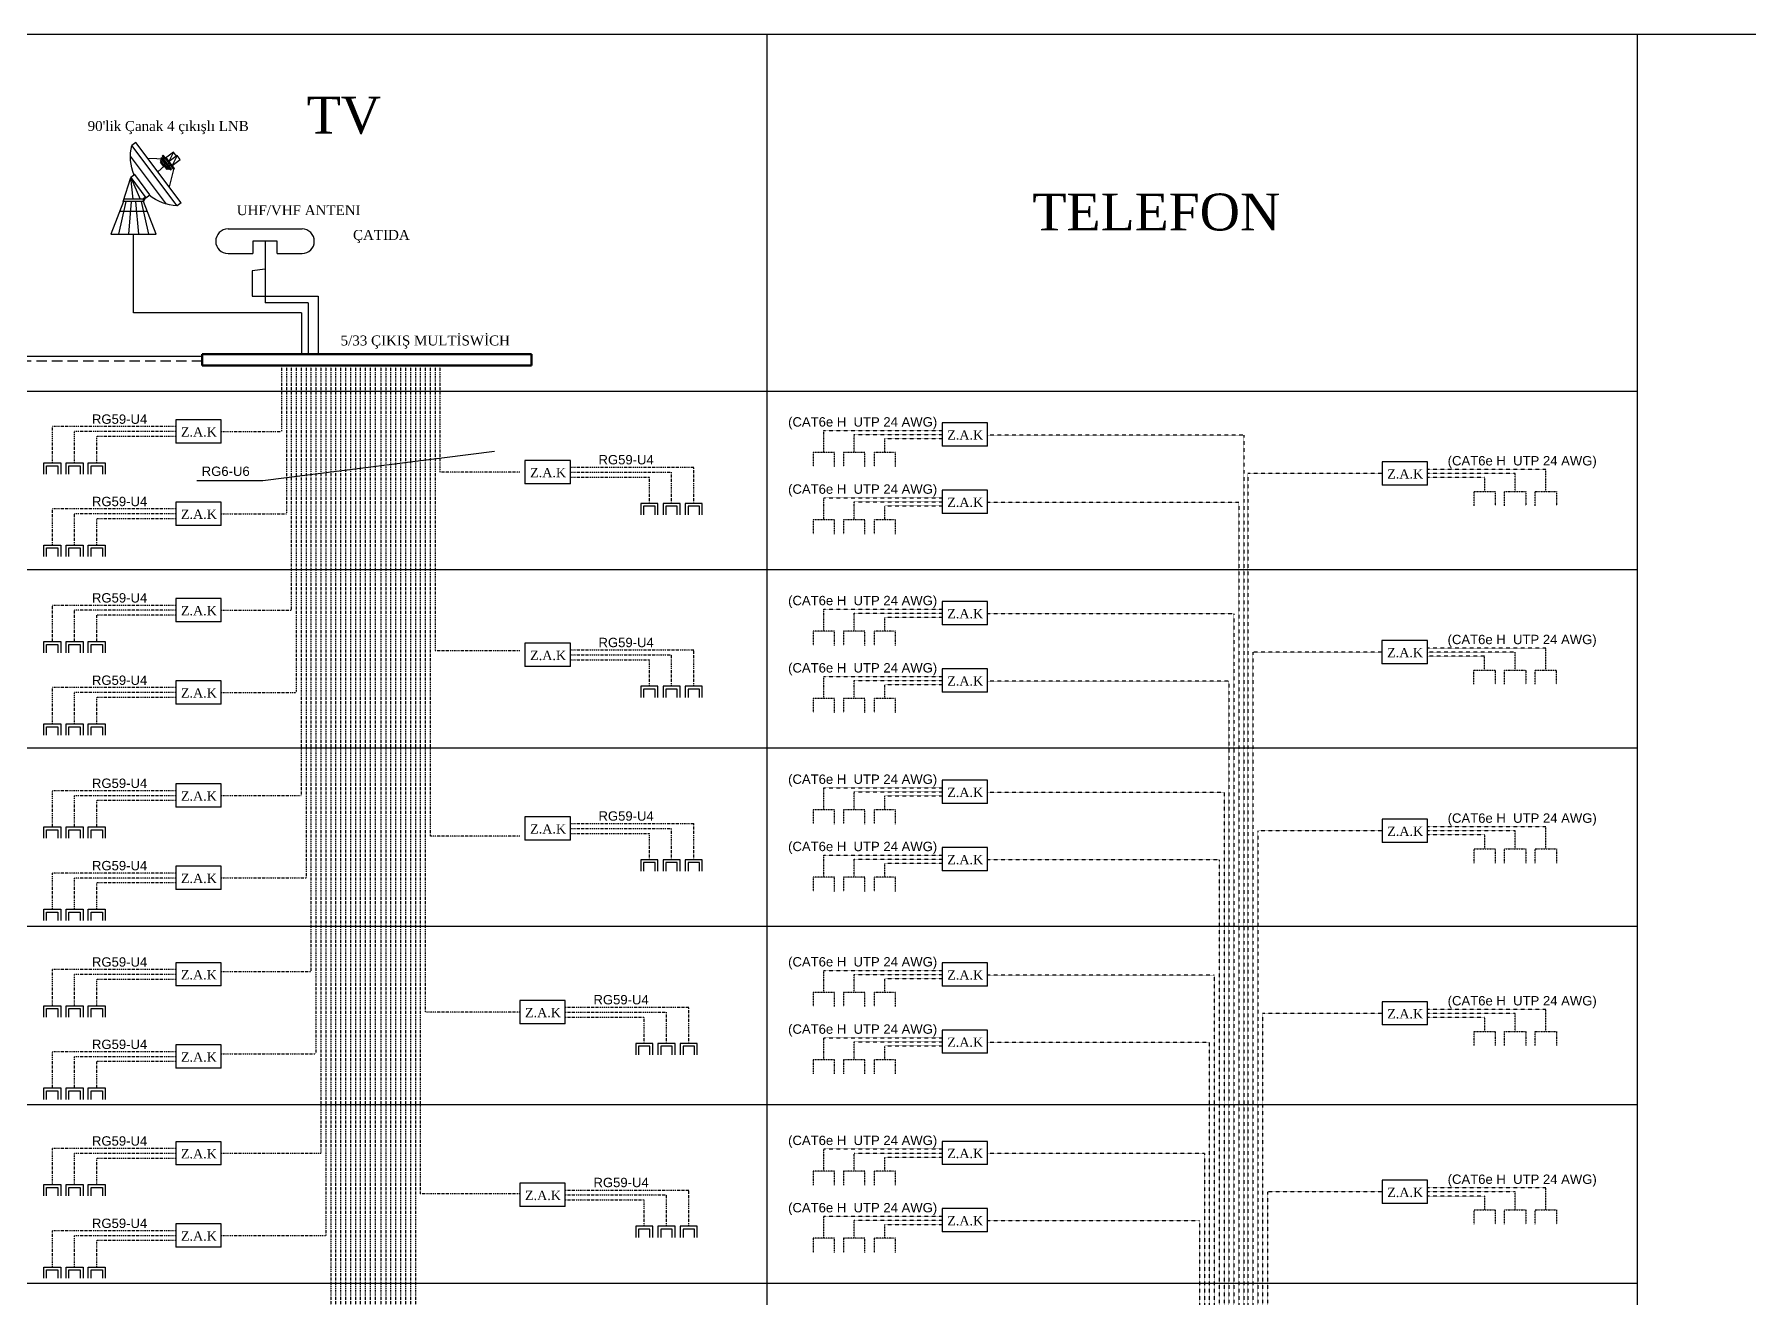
# Model space of a CAD drawing. Header units: millimetres. Extents: x 3395 to 31170, y 2853 to 7104.
# Drawn here: x 23664 to 25769, y 5553 to 7104 of the extents above; entities that cross this region are included whole.
import ezdxf

# ---------------------------------------------------------------- set-up
doc = ezdxf.new("R2010")
doc.units = ezdxf.units.MM
for name, pattern in [('DASHDOTX2', [50.8, 25.4, -12.7, 0, -12.7]), ('DASHED', [19.05, 12.7, -6.35]), ('DIVIDE', [1.25, 0.5, -0.25, 0, -0.25, 0, -0.25])]:
    doc.linetypes.add(name, pattern=pattern)
for name, color, linetype in [('AnaHat', 11, 'Continuous'), ('Elektrik T.', 4, 'Continuous'), ('NORMAL', 70, 'Continuous'), ('Telefon', 3, 'DIVIDE'), ('Televizyon', 255, 'DASHDOTX2'), ('topraklama', 3, 'DASHED'), ('YazılarY.', 7, 'Continuous')]:
    doc.layers.add(name, color=color, linetype=linetype)
doc.layers.add('Tablo', color=7, linetype='Continuous', true_color=0xff7f7f)
doc.styles.add('ALT', font='times.ttf', dxfattribs={"height": 20})
doc.styles.add('MEKAN', font='times.ttf')
doc.styles.add('TXTX', font='arial.ttf')

# ---------------------------------------------------------------- blocks, each defined once
blk = doc.blocks.new('uydu anteni')
at = {"color": 7}
for p, q in [((-4018.9, 21457.4), (-3972.9, 21518.7)), ((-4014.8, 21454.4), (-3968.8, 21515.7)), ((-3972.9, 21518.7), (-3968.8, 21515.7)), ((-4017.9, 21501.4), (-4014.8, 21505.5)), ((-4009.7, 21495.2), (-4017.9, 21501.4)), ((-4014.8, 21505.5), (-4006.6, 21499.3)), ((-4014.8, 21505.5), (-4009.7, 21495.2)), ((-4014.2, 21504.7), (-4011.1, 21508.8)), ((-4012, 21492.2), (-4004.3, 21502.4)), ((-4011.1, 21508.8), (-4006.5, 21499.5)), ((-4011.1, 21508.8), (-4003, 21502.6)), ((-4003.3, 21501.6), (-4011, 21491.4)), ((-4009.2, 21491.7), (-4003, 21499.8)), ((-4002, 21499.1), (-4008.2, 21490.9)), ((-4007.9, 21495.5), (-4006.9, 21494.7)), ((-4006.4, 21497.5), (-4005.3, 21496.8)), ((-4006.4, 21491.1), (-4001.8, 21497.3)), ((-4004.6, 21491.4), (-4001.5, 21495.5)), ((-4004.3, 21502.4), (-4003.3, 21501.6)), ((-4004.1, 21456.1), (-3967.6, 21504.8)), ((-4003.3, 21501.6), (-3985.2, 21502.4)), ((-4003, 21502.6), (-4000.7, 21505.7)), ((-4003, 21499.8), (-4002, 21499.1)), ((-4001.8, 21497.3), (-4002.8, 21498)), ((-3999.6, 21504.9), (-4002.7, 21500.9)), ((-4002.7, 21500.9), (-4001.7, 21500.1)), ((-4001.5, 21495.5), (-4002.5, 21496.3)), ((-4001.7, 21500.1), (-4002.3, 21499.3)), ((-3999.1, 21501.4), (-4002.1, 21497.5)), ((-4001.9, 21495), (-3995.2, 21489)), ((-4001.8, 21495.7), (-3998.1, 21500.6)), ((-4001.7, 21500.1), (-3999.4, 21503.2)), ((-4001.7, 21495.3), (-4000.9, 21494.7)), ((-4000.9, 21494.7), (-3997.8, 21498.8)), ((-4000.7, 21505.7), (-3999.6, 21504.9)), ((-3999.4, 21503.2), (-3998.4, 21502.4)), ((-3998.4, 21502.4), (-3999.1, 21501.4)), ((-3998.1, 21500.6), (-3999.1, 21501.4)), ((-3997.8, 21498.8), (-3998.9, 21499.6)), ((-4011, 21491.4), (-4012, 21492.2)), ((-4011, 21491.4), (-4006.6, 21473.8)), ((-4008.2, 21490.9), (-4009.2, 21491.7)), ((-4007.4, 21491.9), (-4006.4, 21491.1)), ((-4005.6, 21492.2), (-4004.6, 21491.4)), ((-3987.2, 21465.6), (-3971.9, 21486)), ((-3967.8, 21483), (-3983.1, 21462.5)), ((-3967.9, 21483), (-3977.2, 21461.3)), ((-3971.9, 21486), (-3967.8, 21483)), ((-3970.3, 21461.3), (-3967.9, 21483)), ((-3960.1, 21458.9), (-3967.9, 21483)), ((-3983.1, 21462.5), (-3987.2, 21465.6)), ((-3980.7, 21458.9), (-3983.1, 21462.7)), ((-3982.9, 21463.1), (-3980.7, 21461.6)), ((-3980.8, 21458.8), (-3980.8, 21461.3)), ((-3980.8, 21461.3), (-3960.4, 21461.3)), ((-3972.7, 21458.9), (-3975.6, 21425.7)), ((-3960.4, 21461.3), (-3960.4, 21458.8)), ((-4018.9, 21457.4), (-4014.8, 21454.4)), ((-3993.6, 21425.6), (-3980.8, 21458.8)), ((-3978.3, 21458.8), (-3985.9, 21425.6)), ((-3984.7, 21448.6), (-3956.1, 21448.6)), ((-3980.8, 21458.8), (-3960.4, 21458.8)), ((-3968.1, 21458.8), (-3965.5, 21425.6)), ((-3962.9, 21458.8), (-3955.3, 21425.6)), ((-3960.4, 21458.8), (-3947.6, 21425.6)), ((-3947.6, 21425.6), (-3993.6, 21425.6))]:
    blk.add_line(p, q, dxfattribs=at)
for points in [[(-3971.2, 21485.5, 0.154834), (-3968.8, 21515.7, -0.466308), (-3968.8, 21515.7, 1)], [(-4014.8, 21454.4, 0.154834), (-3986.5, 21465.1, -0.466308)]]:
    blk.add_lwpolyline(points, format="xyb", dxfattribs=at)
blk = doc.blocks.new('ZAK')
at = {"layer": 'NORMAL'}
for p, q in [((45204.5, -30454), (45158.5, -30454)), ((45158.5, -30454), (45158.5, -30477.6)), ((45204.5, -30477.6), (45204.5, -30454)), ((45204.5, -30477.6), (45158.5, -30477.6))]:
    blk.add_line(p, q, dxfattribs=at)
at = {"layer": 'NORMAL', "style": 'ALT'}
blk.add_text('Z.A.K', height=9.45, dxfattribs=at).set_placement((45163.7, -30471))

msp = doc.modelspace()

# ---------------------------------------------------------------- linework, layer by layer
at = {"layer": 'AnaHat'}
msp.add_lwpolyline([(25631.8, 7103.9), (31170.4, 7103.9), (31170.4, 2853.1), (25631.8, 2853.1)], dxfattribs=at)
at = {"layer": 'Elektrik T.', "lineweight": 50, "ltscale": 0.25}
for p, q in [((24274.8, 6711.2), (23870.3, 6711.2)), ((23870.3, 6711.2), (23870.3, 6697.2)), ((23870.3, 6697.2), (24274.8, 6697.2)), ((24274.8, 6697.2), (24274.8, 6711.2))]:
    msp.add_line(p, q, dxfattribs=at)
at = {"layer": 'Elektrik T.'}
msp.add_lwpolyline([(23870.3, 6708.5), (22187.6, 6708.5)], dxfattribs=at)
at = {"layer": 'Tablo', "linetype": 'ByBlock'}
for p, q in [((17488.7, 7103.9), (25631.8, 7103.9)), ((24563.4, 7103.9), (24563.4, 3979.8)), ((25631.8, 7103.9), (25631.8, 3979.8)), ((17488.7, 6665.9), (25631.8, 6665.9)), ((17488.7, 6446.9), (25631.8, 6446.9)), ((17488.7, 6227.9), (25631.8, 6227.9)), ((17488.7, 6008.9), (25631.8, 6008.9)), ((17488.7, 5789.9), (25631.8, 5789.9)), ((17488.7, 5570.9), (25631.8, 5570.9))]:
    msp.add_line(p, q, dxfattribs=at)
at = {"layer": 'Telefon'}
for p, q in [((24633.4, 6590.4), (24633.4, 6617.5)), ((24670.8, 6590.4), (24670.8, 6612.5)), ((24708.2, 6590.4), (24708.2, 6607.5)), ((24646.4, 6590.4), (24620.3, 6590.4)), ((24620.3, 6590.4), (24620.3, 6573)), ((24646.4, 6573), (24646.4, 6590.4)), ((24683.9, 6590.4), (24657.7, 6590.4)), ((24657.7, 6590.4), (24657.7, 6573)), ((24683.9, 6573), (24683.9, 6590.4)), ((24695.2, 6590.4), (24695.2, 6573)), ((24721.3, 6590.4), (24695.2, 6590.4)), ((24721.3, 6573), (24721.3, 6590.4)), ((25519.4, 6542.6), (25519.4, 6569.8)), ((25444.6, 6542.6), (25444.6, 6559.8)), ((25482, 6542.6), (25482, 6564.8)), ((24633.4, 6507.8), (24633.4, 6534.9)), ((24670.8, 6507.8), (24670.8, 6529.9)), ((24708.2, 6507.8), (24708.2, 6524.9)), ((25431.5, 6525.2), (25431.5, 6542.6)), ((25431.5, 6542.6), (25457.6, 6542.6)), ((25457.6, 6542.6), (25457.6, 6525.2)), ((25468.9, 6542.6), (25495.1, 6542.6)), ((25468.9, 6525.2), (25468.9, 6542.6)), ((25495.1, 6542.6), (25495.1, 6525.2)), ((25506.4, 6542.6), (25532.5, 6542.6)), ((25506.4, 6525.2), (25506.4, 6542.6)), ((25532.5, 6542.6), (25532.5, 6525.2)), ((24646.4, 6507.8), (24620.3, 6507.8)), ((24620.3, 6507.8), (24620.3, 6490.4)), ((24646.4, 6490.4), (24646.4, 6507.8)), ((24683.9, 6507.8), (24657.7, 6507.8)), ((24657.7, 6507.8), (24657.7, 6490.4)), ((24683.9, 6490.4), (24683.9, 6507.8)), ((24695.2, 6507.8), (24695.2, 6490.4)), ((24721.3, 6507.8), (24695.2, 6507.8)), ((24721.3, 6490.4), (24721.3, 6507.8)), ((24633.4, 6371.1), (24633.4, 6398.2)), ((24670.8, 6371.1), (24670.8, 6393.2)), ((24708.2, 6371.1), (24708.2, 6388.2)), ((24646.4, 6371.1), (24620.3, 6371.1)), ((24620.3, 6371.1), (24620.3, 6353.6)), ((24646.4, 6353.6), (24646.4, 6371.1)), ((24683.9, 6371.1), (24657.7, 6371.1)), ((24657.7, 6371.1), (24657.7, 6353.6)), ((24683.9, 6353.6), (24683.9, 6371.1)), ((24695.2, 6371.1), (24695.2, 6353.6)), ((24721.3, 6371.1), (24695.2, 6371.1)), ((24721.3, 6353.6), (24721.3, 6371.1)), ((25444.5, 6323.3), (25444.5, 6340.4)), ((25481.9, 6323.3), (25481.9, 6345.4)), ((25519.4, 6323.3), (25519.4, 6350.4)), ((24633.4, 6288.5), (24633.4, 6315.6)), ((25431.4, 6305.9), (25431.4, 6323.3)), ((25431.4, 6323.3), (25457.6, 6323.3)), ((25457.6, 6323.3), (25457.6, 6305.9)), ((25468.9, 6323.3), (25495, 6323.3)), ((25468.9, 6305.9), (25468.9, 6323.3)), ((25495, 6323.3), (25495, 6305.9)), ((25506.3, 6323.3), (25532.4, 6323.3)), ((25506.3, 6305.9), (25506.3, 6323.3)), ((25532.4, 6323.3), (25532.4, 6305.9)), ((24670.8, 6288.5), (24670.8, 6310.6)), ((24708.2, 6288.5), (24708.2, 6305.6)), ((24646.4, 6288.5), (24620.3, 6288.5)), ((24620.3, 6288.5), (24620.3, 6271)), ((24646.4, 6271), (24646.4, 6288.5)), ((24683.9, 6288.5), (24657.7, 6288.5)), ((24657.7, 6288.5), (24657.7, 6271)), ((24683.9, 6271), (24683.9, 6288.5)), ((24695.2, 6288.5), (24695.2, 6271)), ((24721.3, 6288.5), (24695.2, 6288.5)), ((24721.3, 6271), (24721.3, 6288.5)), ((24633.4, 6151.7), (24633.4, 6178.9)), ((24670.8, 6151.7), (24670.8, 6173.9)), ((24708.2, 6151.7), (24708.2, 6168.9)), ((24646.4, 6151.7), (24620.3, 6151.7)), ((24620.3, 6151.7), (24620.3, 6134.3)), ((24646.4, 6134.3), (24646.4, 6151.7)), ((24683.9, 6151.7), (24657.7, 6151.7)), ((24657.7, 6151.7), (24657.7, 6134.3)), ((24683.9, 6134.3), (24683.9, 6151.7)), ((24695.2, 6151.7), (24695.2, 6134.3)), ((24721.3, 6151.7), (24695.2, 6151.7)), ((24721.3, 6134.3), (24721.3, 6151.7)), ((25482, 6104), (25482, 6126.1)), ((25519.4, 6104), (25519.4, 6131.1)), ((25431.5, 6086.5), (25431.5, 6104)), ((25431.5, 6104), (25457.6, 6104)), ((25444.6, 6104), (25444.6, 6121.1)), ((25457.6, 6104), (25457.6, 6086.5)), ((25468.9, 6104), (25495.1, 6104)), ((25468.9, 6086.5), (25468.9, 6104)), ((25495.1, 6104), (25495.1, 6086.5)), ((25506.4, 6104), (25532.5, 6104)), ((25506.4, 6086.5), (25506.4, 6104)), ((25532.5, 6104), (25532.5, 6086.5)), ((24633.4, 6069.1), (24633.4, 6096.3)), ((24670.8, 6069.1), (24670.8, 6091.3)), ((24708.2, 6069.1), (24708.2, 6086.3)), ((24646.4, 6069.1), (24620.3, 6069.1)), ((24620.3, 6069.1), (24620.3, 6051.7)), ((24646.4, 6051.7), (24646.4, 6069.1)), ((24683.9, 6069.1), (24657.7, 6069.1)), ((24657.7, 6069.1), (24657.7, 6051.7)), ((24683.9, 6051.7), (24683.9, 6069.1)), ((24695.2, 6069.1), (24695.2, 6051.7)), ((24721.3, 6069.1), (24695.2, 6069.1)), ((24721.3, 6051.7), (24721.3, 6069.1)), ((24633.4, 5927.6), (24633.4, 5954.7)), ((24670.8, 5927.6), (24670.8, 5949.7)), ((24708.2, 5927.6), (24708.2, 5944.7)), ((24646.4, 5927.6), (24620.3, 5927.6)), ((24620.3, 5927.6), (24620.3, 5910.2)), ((24646.4, 5910.2), (24646.4, 5927.6)), ((24683.9, 5927.6), (24657.7, 5927.6)), ((24657.7, 5927.6), (24657.7, 5910.2)), ((24683.9, 5910.2), (24683.9, 5927.6)), ((24695.2, 5927.6), (24695.2, 5910.2)), ((24721.3, 5927.6), (24695.2, 5927.6)), ((24721.3, 5910.2), (24721.3, 5927.6)), ((25444.6, 5879.8), (25444.6, 5896.9)), ((25482, 5879.8), (25482, 5901.9)), ((25519.4, 5879.8), (25519.4, 5906.9)), ((24633.4, 5845), (24633.4, 5872.1)), ((25431.5, 5862.4), (25431.5, 5879.8)), ((25431.5, 5879.8), (25457.6, 5879.8)), ((25457.6, 5879.8), (25457.6, 5862.4)), ((25468.9, 5879.8), (25495.1, 5879.8)), ((25468.9, 5862.4), (25468.9, 5879.8)), ((25495.1, 5879.8), (25495.1, 5862.4)), ((25506.4, 5879.8), (25532.5, 5879.8)), ((25506.4, 5862.4), (25506.4, 5879.8)), ((25532.5, 5879.8), (25532.5, 5862.4)), ((24670.8, 5845), (24670.8, 5867.1)), ((24708.2, 5845), (24708.2, 5862.1)), ((24646.4, 5845), (24620.3, 5845)), ((24620.3, 5845), (24620.3, 5827.6)), ((24646.4, 5827.6), (24646.4, 5845)), ((24683.9, 5845), (24657.7, 5845)), ((24657.7, 5845), (24657.7, 5827.6)), ((24683.9, 5827.6), (24683.9, 5845)), ((24695.2, 5845), (24695.2, 5827.6)), ((24721.3, 5845), (24695.2, 5845)), ((24721.3, 5827.6), (24721.3, 5845)), ((24633.4, 5708.4), (24633.4, 5735.5)), ((24670.8, 5708.4), (24670.8, 5730.5)), ((24708.2, 5708.4), (24708.2, 5725.5)), ((24646.4, 5708.4), (24620.3, 5708.4)), ((24620.3, 5708.4), (24620.3, 5691)), ((24646.4, 5691), (24646.4, 5708.4)), ((24683.9, 5708.4), (24657.7, 5708.4)), ((24657.7, 5708.4), (24657.7, 5691)), ((24683.9, 5691), (24683.9, 5708.4)), ((24695.2, 5708.4), (24695.2, 5691)), ((24721.3, 5708.4), (24695.2, 5708.4)), ((24721.3, 5691), (24721.3, 5708.4)), ((25482, 5660.6), (25482, 5682.7)), ((25519.4, 5660.6), (25519.4, 5687.7)), ((25431.5, 5643.2), (25431.5, 5660.6)), ((25431.5, 5660.6), (25457.6, 5660.6)), ((25444.6, 5660.6), (25444.6, 5677.7)), ((25457.6, 5660.6), (25457.6, 5643.2)), ((25468.9, 5660.6), (25495.1, 5660.6)), ((25468.9, 5643.2), (25468.9, 5660.6)), ((25495.1, 5660.6), (25495.1, 5643.2)), ((25506.4, 5660.6), (25532.5, 5660.6)), ((25506.4, 5643.2), (25506.4, 5660.6)), ((25532.5, 5660.6), (25532.5, 5643.2)), ((24633.4, 5625.8), (24633.4, 5652.9)), ((24670.8, 5625.8), (24670.8, 5647.9)), ((24708.2, 5625.8), (24708.2, 5642.9)), ((24646.4, 5625.8), (24620.3, 5625.8)), ((24620.3, 5625.8), (24620.3, 5608.4)), ((24646.4, 5608.4), (24646.4, 5625.8)), ((24683.9, 5625.8), (24657.7, 5625.8)), ((24657.7, 5625.8), (24657.7, 5608.4)), ((24683.9, 5608.4), (24683.9, 5625.8)), ((24695.2, 5625.8), (24695.2, 5608.4)), ((24721.3, 5625.8), (24695.2, 5625.8)), ((24721.3, 5608.4), (24721.3, 5625.8))]:
    msp.add_line(p, q, dxfattribs=at)
at = {"layer": 'Telefon', "ltscale": 0.05}
for p, q in [((24633.4, 6617.5), (24778.6, 6617.5)), ((24670.8, 6612.5), (24778.6, 6612.5)), ((24708.2, 6607.5), (24778.6, 6607.5)), ((25148.9, 6611.8), (24834.2, 6611.8)), ((25148.9, 6611.8), (25148.9, 3432.4)), ((25519.4, 6569.8), (25374.2, 6569.8)), ((25153.9, 6564.8), (25153.9, 3432.4)), ((25318.5, 6564.8), (25153.9, 6564.8)), ((25482, 6564.8), (25374.2, 6564.8)), ((25444.6, 6559.8), (25374.2, 6559.8)), ((24633.4, 6534.9), (24778.6, 6534.9)), ((24670.8, 6529.9), (24778.6, 6529.9)), ((24708.2, 6524.9), (24778.6, 6524.9)), ((25142.8, 6529.2), (24834.2, 6529.2)), ((25142.8, 6529.2), (25142.8, 3432.4)), ((24633.4, 6398.2), (24778.6, 6398.2)), ((24670.8, 6393.2), (24778.6, 6393.2)), ((24708.2, 6388.2), (24778.6, 6388.2)), ((25136.8, 6392.5), (24834.2, 6392.5)), ((25136.8, 6392.5), (25136.8, 3432.4)), ((25159.9, 6345.4), (25159.9, 3432.4)), ((25318.5, 6345.4), (25159.9, 6345.4)), ((25519.4, 6350.4), (25374.2, 6350.4)), ((25481.9, 6345.4), (25374.2, 6345.4)), ((25444.5, 6340.4), (25374.2, 6340.4)), ((24633.4, 6315.6), (24778.6, 6315.6)), ((24670.8, 6310.6), (24778.6, 6310.6)), ((24708.2, 6305.6), (24778.6, 6305.6)), ((25130.7, 6309.9), (24834.2, 6309.9)), ((25130.7, 6309.9), (25130.7, 3432.4)), ((24633.4, 6178.9), (24778.6, 6178.9)), ((24670.8, 6173.9), (24778.6, 6173.9)), ((24708.2, 6168.9), (24778.6, 6168.9)), ((25124.7, 6173.1), (24834.2, 6173.1)), ((25124.7, 6173.1), (25124.7, 3432.4)), ((25166, 6126.1), (25166, 3432.4)), ((25318.5, 6126.1), (25166, 6126.1)), ((25519.4, 6131.1), (25374.2, 6131.1)), ((25482, 6126.1), (25374.2, 6126.1)), ((25444.6, 6121.1), (25374.2, 6121.1)), ((24633.4, 6096.3), (24778.6, 6096.3)), ((24670.8, 6091.3), (24778.6, 6091.3)), ((24708.2, 6086.3), (24778.6, 6086.3)), ((25118.6, 6090.5), (24834.2, 6090.5)), ((25118.6, 6090.5), (25118.6, 3432.4)), ((24633.4, 5954.7), (24778.6, 5954.7)), ((24670.8, 5949.7), (24778.6, 5949.7)), ((24708.2, 5944.7), (24778.6, 5944.7)), ((25112.6, 5949), (24834.2, 5949)), ((25112.6, 5949), (25112.6, 3432.4)), ((25172, 5901.9), (25172, 3432.4)), ((25318.5, 5901.9), (25172, 5901.9)), ((25519.4, 5906.9), (25374.2, 5906.9)), ((25482, 5901.9), (25374.2, 5901.9)), ((25444.6, 5896.9), (25374.2, 5896.9)), ((24633.4, 5872.1), (24778.6, 5872.1)), ((24670.8, 5867.1), (24778.6, 5867.1)), ((24708.2, 5862.1), (24778.6, 5862.1)), ((25106.5, 5866.4), (24834.2, 5866.4)), ((25106.5, 5866.4), (25106.5, 3432.4)), ((24633.4, 5735.5), (24778.6, 5735.5)), ((24670.8, 5730.5), (24778.6, 5730.5)), ((24708.2, 5725.5), (24778.6, 5725.5)), ((25100.5, 5729.8), (24834.2, 5729.8)), ((25100.5, 5729.8), (25100.5, 3432.4)), ((25178.1, 5682.7), (25178.1, 3432.4)), ((25318.5, 5682.7), (25178.1, 5682.7)), ((25519.4, 5687.7), (25374.2, 5687.7)), ((25482, 5682.7), (25374.2, 5682.7)), ((25444.6, 5677.7), (25374.2, 5677.7)), ((24633.4, 5652.9), (24778.6, 5652.9)), ((24670.8, 5647.9), (24778.6, 5647.9)), ((24708.2, 5642.9), (24778.6, 5642.9)), ((25094.4, 5647.2), (24834.2, 5647.2)), ((25094.4, 5647.2), (25094.4, 3432.4))]:
    msp.add_line(p, q, dxfattribs=at)
at = {"layer": 'Televizyon', "ltscale": 0.05}
for p, q in [((23967.7, 6697.2), (23967.7, 6616.3)), ((23973.8, 6697.2), (23973.8, 6515.2)), ((23979.8, 6697.2), (23979.8, 6396.9)), ((23985.9, 6697.2), (23985.9, 6295.8)), ((23991.9, 6697.2), (23991.9, 6169.3)), ((23998, 6697.2), (23998, 6068.2)), ((24004, 6697.2), (24004, 5953.3)), ((24010.1, 6697.2), (24010.1, 5852.3)), ((24016.1, 6697.2), (24016.1, 5730.2)), ((24022.2, 6697.2), (24022.2, 5629.1)), ((24028.2, 6697.2), (24028.2, 5514.2)), ((24034.3, 6697.2), (24034.3, 5413.2)), ((24040.3, 6697.2), (24040.3, 5300.6)), ((24046.4, 6697.2), (24046.4, 5199.5)), ((24052.4, 6697.2), (24052.4, 5076.2)), ((24058.5, 6697.2), (24058.5, 4975.1)), ((24064.5, 6697.2), (24064.5, 4863.2)), ((24070.6, 6697.2), (24070.6, 4762.1)), ((24076.6, 6697.2), (24076.6, 4636.4)), ((24082.7, 6697.2), (24082.7, 4535.4)), ((24089.7, 6697.2), (24089.7, 4356)), ((24095.8, 6697.2), (24095.8, 4254.9)), ((24101.8, 6697.2), (24101.8, 4303.9)), ((24107.9, 6697.2), (24107.9, 4586.6)), ((24113.9, 6697.2), (24113.9, 4813.3)), ((24120, 6697.2), (24120, 5026.3)), ((24126, 6697.2), (24126, 5250.7)), ((24132.1, 6697.2), (24132.1, 5464.3)), ((24138.1, 6697.2), (24138.1, 5680.3)), ((24144.2, 6697.2), (24144.2, 5903.4)), ((24150.2, 6697.2), (24150.2, 6119.4)), ((24156.3, 6697.2), (24156.3, 6347)), ((24162.3, 6697.2), (24162.3, 6566.4)), ((23686.6, 6577.8), (23686.6, 6622.2)), ((23838.1, 6622.2), (23686.6, 6622.2)), ((23713.9, 6577.8), (23713.9, 6616.2)), ((23838.1, 6616.2), (23713.9, 6616.2)), ((23741.1, 6577.8), (23741.1, 6610.1)), ((23838.1, 6610.1), (23741.1, 6610.1)), ((23893.8, 6616.3), (23967.7, 6616.3)), ((24260.4, 6566.4), (24162.3, 6566.4)), ((24322.3, 6572.4), (24473.9, 6572.4)), ((24322.3, 6566.4), (24446.6, 6566.4)), ((24446.6, 6528), (24446.6, 6566.4)), ((24473.9, 6528), (24473.9, 6572.4)), ((24322.3, 6560.3), (24419.3, 6560.3)), ((24419.3, 6528), (24419.3, 6560.3)), ((23686.6, 6476.7), (23686.6, 6521.2)), ((23838.1, 6521.2), (23686.6, 6521.2)), ((23713.9, 6476.7), (23713.9, 6515.1)), ((23838.1, 6515.1), (23713.9, 6515.1)), ((23741.1, 6476.7), (23741.1, 6509.1)), ((23838.1, 6509.1), (23741.1, 6509.1)), ((23893.8, 6515.2), (23973.8, 6515.2)), ((23686.6, 6358.4), (23686.6, 6402.8)), ((23838.1, 6402.8), (23686.6, 6402.8)), ((23713.9, 6358.4), (23713.9, 6396.8)), ((23838.1, 6396.8), (23713.9, 6396.8)), ((23893.8, 6396.9), (23979.8, 6396.9)), ((23741.1, 6358.4), (23741.1, 6390.7)), ((23838.1, 6390.7), (23741.1, 6390.7)), ((24260.4, 6347), (24156.3, 6347)), ((24322.3, 6348.1), (24473.9, 6348.1)), ((24322.3, 6342), (24446.6, 6342)), ((24322.3, 6336), (24419.3, 6336)), ((24419.3, 6303.6), (24419.3, 6336)), ((24446.6, 6303.6), (24446.6, 6342)), ((24473.9, 6303.6), (24473.9, 6348.1)), ((23686.6, 6257.4), (23686.6, 6301.8)), ((23838.1, 6301.8), (23686.6, 6301.8)), ((23713.9, 6257.4), (23713.9, 6295.7)), ((23838.1, 6295.7), (23713.9, 6295.7)), ((23893.8, 6295.8), (23985.9, 6295.8)), ((23741.1, 6257.4), (23741.1, 6289.7)), ((23838.1, 6289.7), (23741.1, 6289.7)), ((23686.6, 6130.8), (23686.6, 6175.2)), ((23838.1, 6175.2), (23686.6, 6175.2)), ((23713.9, 6130.8), (23713.9, 6169.2)), ((23838.1, 6169.2), (23713.9, 6169.2)), ((23893.8, 6169.3), (23991.9, 6169.3)), ((23741.1, 6130.8), (23741.1, 6163.1)), ((23838.1, 6163.1), (23741.1, 6163.1)), ((24322.3, 6135), (24473.9, 6135)), ((24322.3, 6129), (24446.6, 6129)), ((24446.6, 6090.6), (24446.6, 6129)), ((24473.9, 6090.6), (24473.9, 6135)), ((24260.4, 6119.4), (24150.2, 6119.4)), ((24322.3, 6122.9), (24419.3, 6122.9)), ((24419.3, 6090.6), (24419.3, 6122.9)), ((23686.6, 6029.7), (23686.6, 6074.2)), ((23838.1, 6074.2), (23686.6, 6074.2)), ((23713.9, 6029.7), (23713.9, 6068.1)), ((23838.1, 6068.1), (23713.9, 6068.1)), ((23741.1, 6029.7), (23741.1, 6062.1)), ((23838.1, 6062.1), (23741.1, 6062.1)), ((23893.8, 6068.2), (23998, 6068.2)), ((23686.6, 5911.4), (23686.6, 5955.8)), ((23838.1, 5955.8), (23686.6, 5955.8)), ((23713.9, 5911.4), (23713.9, 5949.8)), ((23838.1, 5949.8), (23713.9, 5949.8)), ((23741.1, 5911.4), (23741.1, 5943.7)), ((23838.1, 5943.7), (23741.1, 5943.7)), ((23893.8, 5953.3), (24004, 5953.3)), ((24260.4, 5903.4), (24144.2, 5903.4)), ((24316.1, 5909.5), (24467.7, 5909.5)), ((24316.1, 5903.4), (24440.4, 5903.4)), ((24316.1, 5897.4), (24413.1, 5897.4)), ((24413.1, 5865.1), (24413.1, 5897.4)), ((24440.4, 5865.1), (24440.4, 5903.4)), ((24467.7, 5865.1), (24467.7, 5909.5)), ((23686.6, 5810.4), (23686.6, 5854.8)), ((23838.1, 5854.8), (23686.6, 5854.8)), ((23893.8, 5852.3), (24010.1, 5852.3)), ((23713.9, 5810.4), (23713.9, 5848.7)), ((23838.1, 5848.7), (23713.9, 5848.7)), ((23741.1, 5810.4), (23741.1, 5842.7)), ((23838.1, 5842.7), (23741.1, 5842.7)), ((23686.6, 5691.7), (23686.6, 5736.1)), ((23838.1, 5736.1), (23686.6, 5736.1)), ((23713.9, 5691.7), (23713.9, 5730.1)), ((23838.1, 5730.1), (23713.9, 5730.1)), ((23741.1, 5691.7), (23741.1, 5724)), ((23838.1, 5724), (23741.1, 5724)), ((23893.8, 5730.2), (24016.1, 5730.2)), ((24316.1, 5685.1), (24467.7, 5685.1)), ((24467.7, 5640.7), (24467.7, 5685.1)), ((24260.4, 5680.3), (24138.1, 5680.3)), ((24316.1, 5679.1), (24440.4, 5679.1)), ((24316.1, 5673), (24413.1, 5673)), ((24413.1, 5640.7), (24413.1, 5673)), ((24440.4, 5640.7), (24440.4, 5679.1)), ((23686.6, 5590.6), (23686.6, 5635.1)), ((23838.1, 5635.1), (23686.6, 5635.1)), ((23713.9, 5590.6), (23713.9, 5629)), ((23838.1, 5629), (23713.9, 5629)), ((23741.1, 5590.6), (23741.1, 5623)), ((23838.1, 5623), (23741.1, 5623)), ((23893.8, 5629.1), (24022.2, 5629.1))]:
    msp.add_line(p, q, dxfattribs=at)
at = {"layer": 'Televizyon'}
for p, q in [((23676.1, 6563.9), (23676.1, 6577.8)), ((23676.1, 6577.8), (23697, 6577.8)), ((23679.6, 6574.3), (23693.5, 6574.3)), ((23679.6, 6563.9), (23679.6, 6574.3)), ((23693.5, 6574.3), (23693.5, 6563.9)), ((23697, 6577.8), (23697, 6563.9)), ((23703.4, 6563.9), (23703.4, 6577.8)), ((23703.4, 6577.8), (23724.3, 6577.8)), ((23706.9, 6574.3), (23720.8, 6574.3)), ((23706.9, 6563.9), (23706.9, 6574.3)), ((23720.8, 6574.3), (23720.8, 6563.9)), ((23724.3, 6577.8), (23724.3, 6563.9)), ((23730.7, 6563.9), (23730.7, 6577.8)), ((23730.7, 6577.8), (23751.6, 6577.8)), ((23734.2, 6574.3), (23748.1, 6574.3)), ((23734.2, 6563.9), (23734.2, 6574.3)), ((23748.1, 6574.3), (23748.1, 6563.9)), ((23751.6, 6577.8), (23751.6, 6563.9)), ((24408.9, 6528), (24408.9, 6514.1)), ((24429.8, 6528), (24408.9, 6528)), ((24426.3, 6524.5), (24412.3, 6524.5)), ((24412.3, 6524.5), (24412.3, 6514.1)), ((24426.3, 6514.1), (24426.3, 6524.5)), ((24429.8, 6514.1), (24429.8, 6528)), ((24436.1, 6528), (24436.1, 6514.1)), ((24457.1, 6528), (24436.1, 6528)), ((24453.6, 6524.5), (24439.6, 6524.5)), ((24439.6, 6524.5), (24439.6, 6514.1)), ((24453.6, 6514.1), (24453.6, 6524.5)), ((24457.1, 6514.1), (24457.1, 6528)), ((24463.4, 6528), (24463.4, 6514.1)), ((24484.3, 6528), (24463.4, 6528)), ((24480.9, 6524.5), (24466.9, 6524.5)), ((24466.9, 6524.5), (24466.9, 6514.1)), ((24480.9, 6514.1), (24480.9, 6524.5)), ((24484.3, 6514.1), (24484.3, 6528)), ((23676.1, 6462.8), (23676.1, 6476.7)), ((23676.1, 6476.7), (23697, 6476.7)), ((23679.6, 6473.3), (23693.5, 6473.3)), ((23679.6, 6462.8), (23679.6, 6473.3)), ((23693.5, 6473.3), (23693.5, 6462.8)), ((23697, 6476.7), (23697, 6462.8)), ((23703.4, 6462.8), (23703.4, 6476.7)), ((23703.4, 6476.7), (23724.3, 6476.7)), ((23706.9, 6473.3), (23720.8, 6473.3)), ((23706.9, 6462.8), (23706.9, 6473.3)), ((23720.8, 6473.3), (23720.8, 6462.8)), ((23724.3, 6476.7), (23724.3, 6462.8)), ((23730.7, 6462.8), (23730.7, 6476.7)), ((23730.7, 6476.7), (23751.6, 6476.7)), ((23734.2, 6473.3), (23748.1, 6473.3)), ((23734.2, 6462.8), (23734.2, 6473.3)), ((23748.1, 6473.3), (23748.1, 6462.8)), ((23751.6, 6476.7), (23751.6, 6462.8)), ((23676.1, 6344.5), (23676.1, 6358.4)), ((23676.1, 6358.4), (23697, 6358.4)), ((23679.6, 6354.9), (23693.5, 6354.9)), ((23679.6, 6344.5), (23679.6, 6354.9)), ((23693.5, 6354.9), (23693.5, 6344.5)), ((23697, 6358.4), (23697, 6344.5)), ((23703.4, 6344.5), (23703.4, 6358.4)), ((23703.4, 6358.4), (23724.3, 6358.4)), ((23706.9, 6354.9), (23720.8, 6354.9)), ((23706.9, 6344.5), (23706.9, 6354.9)), ((23720.8, 6354.9), (23720.8, 6344.5)), ((23724.3, 6358.4), (23724.3, 6344.5)), ((23730.7, 6344.5), (23730.7, 6358.4)), ((23730.7, 6358.4), (23751.6, 6358.4)), ((23734.2, 6354.9), (23748.1, 6354.9)), ((23734.2, 6344.5), (23734.2, 6354.9)), ((23748.1, 6354.9), (23748.1, 6344.5)), ((23751.6, 6358.4), (23751.6, 6344.5)), ((24408.9, 6303.6), (24408.9, 6289.7)), ((24429.8, 6303.6), (24408.9, 6303.6)), ((24426.3, 6300.1), (24412.3, 6300.1)), ((24412.3, 6300.1), (24412.3, 6289.7)), ((24426.3, 6289.7), (24426.3, 6300.1)), ((24429.8, 6289.7), (24429.8, 6303.6)), ((24436.1, 6303.6), (24436.1, 6289.7)), ((24457.1, 6303.6), (24436.1, 6303.6)), ((24453.6, 6300.1), (24439.6, 6300.1)), ((24439.6, 6300.1), (24439.6, 6289.7)), ((24453.6, 6289.7), (24453.6, 6300.1)), ((24457.1, 6289.7), (24457.1, 6303.6)), ((24463.4, 6303.6), (24463.4, 6289.7)), ((24484.3, 6303.6), (24463.4, 6303.6)), ((24480.9, 6300.1), (24466.9, 6300.1)), ((24466.9, 6300.1), (24466.9, 6289.7)), ((24480.9, 6289.7), (24480.9, 6300.1)), ((24484.3, 6289.7), (24484.3, 6303.6)), ((23676.1, 6243.4), (23676.1, 6257.4)), ((23676.1, 6257.4), (23697, 6257.4)), ((23679.6, 6253.9), (23693.5, 6253.9)), ((23679.6, 6243.4), (23679.6, 6253.9)), ((23693.5, 6253.9), (23693.5, 6243.4)), ((23697, 6257.4), (23697, 6243.4)), ((23703.4, 6243.4), (23703.4, 6257.4)), ((23703.4, 6257.4), (23724.3, 6257.4)), ((23706.9, 6253.9), (23720.8, 6253.9)), ((23706.9, 6243.4), (23706.9, 6253.9)), ((23720.8, 6253.9), (23720.8, 6243.4)), ((23724.3, 6257.4), (23724.3, 6243.4)), ((23730.7, 6243.4), (23730.7, 6257.4)), ((23730.7, 6257.4), (23751.6, 6257.4)), ((23734.2, 6253.9), (23748.1, 6253.9)), ((23734.2, 6243.4), (23734.2, 6253.9)), ((23748.1, 6253.9), (23748.1, 6243.4)), ((23751.6, 6257.4), (23751.6, 6243.4)), ((23676.1, 6116.9), (23676.1, 6130.8)), ((23676.1, 6130.8), (23697, 6130.8)), ((23679.6, 6127.3), (23693.5, 6127.3)), ((23679.6, 6116.9), (23679.6, 6127.3)), ((23693.5, 6127.3), (23693.5, 6116.9)), ((23697, 6130.8), (23697, 6116.9)), ((23703.4, 6116.9), (23703.4, 6130.8)), ((23703.4, 6130.8), (23724.3, 6130.8)), ((23706.9, 6127.3), (23720.8, 6127.3)), ((23706.9, 6116.9), (23706.9, 6127.3)), ((23720.8, 6127.3), (23720.8, 6116.9)), ((23724.3, 6130.8), (23724.3, 6116.9)), ((23730.7, 6116.9), (23730.7, 6130.8)), ((23730.7, 6130.8), (23751.6, 6130.8)), ((23734.2, 6127.3), (23748.1, 6127.3)), ((23734.2, 6116.9), (23734.2, 6127.3)), ((23748.1, 6127.3), (23748.1, 6116.9)), ((23751.6, 6130.8), (23751.6, 6116.9)), ((24408.9, 6090.6), (24408.9, 6076.7)), ((24429.8, 6090.6), (24408.9, 6090.6)), ((24426.3, 6087.1), (24412.3, 6087.1)), ((24412.3, 6087.1), (24412.3, 6076.7)), ((24426.3, 6076.7), (24426.3, 6087.1)), ((24429.8, 6076.7), (24429.8, 6090.6)), ((24436.1, 6090.6), (24436.1, 6076.7)), ((24457.1, 6090.6), (24436.1, 6090.6)), ((24453.6, 6087.1), (24439.6, 6087.1)), ((24439.6, 6087.1), (24439.6, 6076.7)), ((24453.6, 6076.7), (24453.6, 6087.1)), ((24457.1, 6076.7), (24457.1, 6090.6)), ((24463.4, 6090.6), (24463.4, 6076.7)), ((24484.3, 6090.6), (24463.4, 6090.6)), ((24480.9, 6087.1), (24466.9, 6087.1)), ((24466.9, 6087.1), (24466.9, 6076.7)), ((24480.9, 6076.7), (24480.9, 6087.1)), ((24484.3, 6076.7), (24484.3, 6090.6)), ((23676.1, 6015.8), (23676.1, 6029.7)), ((23676.1, 6029.7), (23697, 6029.7)), ((23679.6, 6026.3), (23693.5, 6026.3)), ((23679.6, 6015.8), (23679.6, 6026.3)), ((23693.5, 6026.3), (23693.5, 6015.8)), ((23697, 6029.7), (23697, 6015.8)), ((23703.4, 6015.8), (23703.4, 6029.7)), ((23703.4, 6029.7), (23724.3, 6029.7)), ((23706.9, 6026.3), (23720.8, 6026.3)), ((23706.9, 6015.8), (23706.9, 6026.3)), ((23720.8, 6026.3), (23720.8, 6015.8)), ((23724.3, 6029.7), (23724.3, 6015.8)), ((23730.7, 6015.8), (23730.7, 6029.7)), ((23730.7, 6029.7), (23751.6, 6029.7)), ((23734.2, 6026.3), (23748.1, 6026.3)), ((23734.2, 6015.8), (23734.2, 6026.3)), ((23748.1, 6026.3), (23748.1, 6015.8)), ((23751.6, 6029.7), (23751.6, 6015.8)), ((23676.1, 5897.5), (23676.1, 5911.4)), ((23676.1, 5911.4), (23697, 5911.4)), ((23679.6, 5907.9), (23693.5, 5907.9)), ((23679.6, 5897.5), (23679.6, 5907.9)), ((23693.5, 5907.9), (23693.5, 5897.5)), ((23697, 5911.4), (23697, 5897.5)), ((23703.4, 5897.5), (23703.4, 5911.4)), ((23703.4, 5911.4), (23724.3, 5911.4)), ((23706.9, 5907.9), (23720.8, 5907.9)), ((23706.9, 5897.5), (23706.9, 5907.9)), ((23720.8, 5907.9), (23720.8, 5897.5)), ((23724.3, 5911.4), (23724.3, 5897.5)), ((23730.7, 5897.5), (23730.7, 5911.4)), ((23730.7, 5911.4), (23751.6, 5911.4)), ((23734.2, 5907.9), (23748.1, 5907.9)), ((23734.2, 5897.5), (23734.2, 5907.9)), ((23748.1, 5907.9), (23748.1, 5897.5)), ((23751.6, 5911.4), (23751.6, 5897.5)), ((24402.6, 5865.1), (24402.6, 5851.1)), ((24423.5, 5865.1), (24402.6, 5865.1)), ((24420, 5861.6), (24406.1, 5861.6)), ((24406.1, 5861.6), (24406.1, 5851.1)), ((24420, 5851.1), (24420, 5861.6)), ((24423.5, 5851.1), (24423.5, 5865.1)), ((24429.9, 5865.1), (24429.9, 5851.1)), ((24450.8, 5865.1), (24429.9, 5865.1)), ((24447.3, 5861.6), (24433.4, 5861.6)), ((24433.4, 5861.6), (24433.4, 5851.1)), ((24447.3, 5851.1), (24447.3, 5861.6)), ((24450.8, 5851.1), (24450.8, 5865.1)), ((24457.2, 5865.1), (24457.2, 5851.1)), ((24478.1, 5865.1), (24457.2, 5865.1)), ((24474.6, 5861.6), (24460.7, 5861.6)), ((24460.7, 5861.6), (24460.7, 5851.1)), ((24474.6, 5851.1), (24474.6, 5861.6)), ((24478.1, 5851.1), (24478.1, 5865.1)), ((23676.1, 5796.4), (23676.1, 5810.4)), ((23676.1, 5810.4), (23697, 5810.4)), ((23697, 5810.4), (23697, 5796.4)), ((23703.4, 5796.4), (23703.4, 5810.4)), ((23703.4, 5810.4), (23724.3, 5810.4)), ((23724.3, 5810.4), (23724.3, 5796.4)), ((23730.7, 5796.4), (23730.7, 5810.4)), ((23730.7, 5810.4), (23751.6, 5810.4)), ((23751.6, 5810.4), (23751.6, 5796.4)), ((23679.6, 5806.9), (23693.5, 5806.9)), ((23679.6, 5796.4), (23679.6, 5806.9)), ((23693.5, 5806.9), (23693.5, 5796.4)), ((23706.9, 5806.9), (23720.8, 5806.9)), ((23706.9, 5796.4), (23706.9, 5806.9)), ((23720.8, 5806.9), (23720.8, 5796.4)), ((23734.2, 5806.9), (23748.1, 5806.9)), ((23734.2, 5796.4), (23734.2, 5806.9)), ((23748.1, 5806.9), (23748.1, 5796.4)), ((23676.1, 5677.8), (23676.1, 5691.7)), ((23676.1, 5691.7), (23697, 5691.7)), ((23679.6, 5688.2), (23693.5, 5688.2)), ((23679.6, 5677.8), (23679.6, 5688.2)), ((23693.5, 5688.2), (23693.5, 5677.8)), ((23697, 5691.7), (23697, 5677.8)), ((23703.4, 5677.8), (23703.4, 5691.7)), ((23703.4, 5691.7), (23724.3, 5691.7)), ((23706.9, 5688.2), (23720.8, 5688.2)), ((23706.9, 5677.8), (23706.9, 5688.2)), ((23720.8, 5688.2), (23720.8, 5677.8)), ((23724.3, 5691.7), (23724.3, 5677.8)), ((23730.7, 5677.8), (23730.7, 5691.7)), ((23730.7, 5691.7), (23751.6, 5691.7)), ((23734.2, 5688.2), (23748.1, 5688.2)), ((23734.2, 5677.8), (23734.2, 5688.2)), ((23748.1, 5688.2), (23748.1, 5677.8)), ((23751.6, 5691.7), (23751.6, 5677.8)), ((24402.6, 5640.7), (24402.6, 5626.7)), ((24423.5, 5640.7), (24402.6, 5640.7)), ((24423.5, 5626.7), (24423.5, 5640.7)), ((24429.9, 5640.7), (24429.9, 5626.7)), ((24450.8, 5640.7), (24429.9, 5640.7)), ((24450.8, 5626.7), (24450.8, 5640.7)), ((24457.2, 5640.7), (24457.2, 5626.7)), ((24478.1, 5640.7), (24457.2, 5640.7)), ((24478.1, 5626.7), (24478.1, 5640.7)), ((24420, 5637.2), (24406.1, 5637.2)), ((24406.1, 5637.2), (24406.1, 5626.7)), ((24420, 5626.7), (24420, 5637.2)), ((24447.3, 5637.2), (24433.4, 5637.2)), ((24433.4, 5637.2), (24433.4, 5626.7)), ((24447.3, 5626.7), (24447.3, 5637.2)), ((24474.6, 5637.2), (24460.7, 5637.2)), ((24460.7, 5637.2), (24460.7, 5626.7)), ((24474.6, 5626.7), (24474.6, 5637.2)), ((23676.1, 5576.7), (23676.1, 5590.6)), ((23676.1, 5590.6), (23697, 5590.6)), ((23679.6, 5587.2), (23693.5, 5587.2)), ((23679.6, 5576.7), (23679.6, 5587.2)), ((23693.5, 5587.2), (23693.5, 5576.7)), ((23697, 5590.6), (23697, 5576.7)), ((23703.4, 5576.7), (23703.4, 5590.6)), ((23703.4, 5590.6), (23724.3, 5590.6)), ((23706.9, 5587.2), (23720.8, 5587.2)), ((23706.9, 5576.7), (23706.9, 5587.2)), ((23720.8, 5587.2), (23720.8, 5576.7)), ((23724.3, 5590.6), (23724.3, 5576.7)), ((23730.7, 5576.7), (23730.7, 5590.6)), ((23730.7, 5590.6), (23751.6, 5590.6)), ((23734.2, 5587.2), (23748.1, 5587.2)), ((23734.2, 5576.7), (23734.2, 5587.2)), ((23748.1, 5587.2), (23748.1, 5576.7)), ((23751.6, 5590.6), (23751.6, 5576.7))]:
    msp.add_line(p, q, dxfattribs=at)
at = {"layer": 'topraklama', "linetype": 'DASHED', "lineweight": 25}
msp.add_lwpolyline([(23870.3, 6702.5), (22193.7, 6702.5)], dxfattribs=at)
at = {"layer": 'YazılarY.'}
for p, q in [((23902.2, 6865, 6002.4), (23993, 6865, 6002.4)), ((23786.2, 6762, 6002.4), (23786.2, 6858.5, 6002.4)), ((23962.7, 6849.8, 6002.4), (23932.5, 6849.8, 6002.4)), ((23932.5, 6849.8, 6002.4), (23932.5, 6834.7, 6002.4)), ((23947.6, 6849.8, 6002.4), (23947.6, 6815.4, 6002.4)), ((23962.7, 6834.7, 6002.4), (23962.7, 6849.8, 6002.4)), ((23902.2, 6834.7, 6002.4), (23932.5, 6834.7, 6002.4)), ((23962.7, 6834.7, 6002.4), (23993, 6834.7, 6002.4)), ((23947.6, 6815.4, 6002.4), (23931.9, 6813.4, 6002.4)), ((23931.9, 6813.4, 6002.4), (23931.9, 6782.6, 6002.4)), ((23947.6, 6815.4, 6002.4), (23947.6, 6774.1, 6002.4)), ((23931.9, 6782.6, 6002.4), (24012.9, 6782.6, 6002.4)), ((24012.9, 6782.6, 6002.4), (24012.9, 6711.2, 6002.4)), ((23992.2, 6762, 6002.4), (23786.2, 6762, 6002.4)), ((24000.7, 6774.1, 6002.4), (23947.6, 6774.1, 6002.4)), ((23992.2, 6762, 6002.4), (23992.2, 6711.2, 6002.4)), ((24000.7, 6774.1, 6002.4), (24000.7, 6711.2, 6002.4))]:
    msp.add_line(p, q, dxfattribs=at)
at = {"layer": 'YazılarY.', "color": 3}
for p, q in [((23945.1, 6556.1), (24229.1, 6592.3)), ((23864.1, 6556.1), (23945.1, 6556.1))]:
    msp.add_line(p, q, dxfattribs=at)
at = {"layer": 'YazılarY.'}
for centre, start, end in [((23902.2, 6849.8, 6002.4), 90, 270), ((23993, 6849.8, 6002.4), 270, 90)]:
    msp.add_arc(centre, 15.1, start, end, dxfattribs=at)

# ---------------------------------------------------------------- block references
at = {"layer": 'YazılarY.', "xscale": -1.21, "yscale": 1.21, "zscale": 1.21}
msp.add_blockref('uydu anteni', (18981.8, -19066.5, 6002.4), dxfattribs=at)
at = {"layer": 'YazılarY.', "color": 3, "xscale": 1.21, "yscale": 1.21, "zscale": 1.21}
for p in [(-30803.7, 43479.9), (-29863.2, 43476.2), (-30375.1, 43430), (-29323.2, 43428.4), (-29863.2, 43393.6), (-30803.7, 43378.9), (-30803.7, 43260.5), (-29863.2, 43256.8), (-30375.1, 43205.6), (-29323.3, 43209), (-29863.2, 43174.2), (-30803.7, 43159.5), (-29863.2, 43037.5), (-30803.7, 43032.9), (-30375.1, 42992.6), (-29323.2, 42989.7), (-29863.2, 42954.9), (-30803.7, 42931.9), (-30803.7, 42813.5), (-29863.2, 42813.3), (-30381.4, 42767.1), (-29323.2, 42765.6), (-29863.2, 42730.8), (-30803.7, 42712.5), (-30803.7, 42593.8), (-29863.2, 42594.2), (-30381.4, 42542.7), (-29323.2, 42546.4), (-29863.2, 42511.6), (-30803.7, 42492.8)]:
    msp.add_blockref('ZAK', p, dxfattribs=at)

# ---------------------------------------------------------------- texts
at = {"layer": 'Telefon', "style": 'TXTX'}
for p in [(24589.6, 6622.3), (25399.1, 6574.6), (24589.6, 6539.8), (24589.6, 6403), (25399, 6355.2), (24589.6, 6320.4), (24589.6, 6183.7), (25399.1, 6135.9), (24589.6, 6101.1), (24589.6, 5959.5), (25399.1, 5911.7), (24589.6, 5876.9), (24589.6, 5740.3), (25399.1, 5692.6), (24589.6, 5657.7)]:
    msp.add_text('(CAT6e H  UTP 24 AWG)', height=11.5, dxfattribs=at).set_placement(p)
at = {"layer": 'YazılarY.', "color": 3}
for s, height, style, p in [('TV', 45.3, 'MEKAN', (23998.8, 6982)), ("90'lik Çanak 4 çıkışlı LNB", 12.197, 'MEKAN', (23729.9, 6985.2, 6002.4)), ('TELEFON', 45.3, 'MEKAN', (24889.5, 6863.1)), ('UHF/VHF ANTENI', 12.197, 'MEKAN', (23912.9, 6881.9, 6002.4)), ('ÇATIDA', 12.2, 'MEKAN', (24055.6, 6851.5, 6002.4)), ('5/33 ÇIKIŞ MULTİSWİCH', 12.197, 'MEKAN', (24040.4, 6721.9, 6002.4)), ('RG59-U4', 11.5, 'TXTX', (23735.2, 6625.7)), ('RG59-U4', 11.5, 'TXTX', (24356.9, 6575.9)), ('RG6-U6', 11.5, 'TXTX', (23869.9, 6561.7)), ('RG59-U4', 11.5, 'TXTX', (23735.2, 6524.6)), ('RG59-U4', 11.5, 'TXTX', (23735.2, 6406.3)), ('RG59-U4', 11.5, 'TXTX', (24356.9, 6351.5)), ('RG59-U4', 11.5, 'TXTX', (23735.2, 6305.2)), ('RG59-U4', 11.5, 'TXTX', (23735.2, 6178.7)), ('RG59-U4', 11.5, 'TXTX', (24356.9, 6138.5)), ('RG59-U4', 11.5, 'TXTX', (23735.2, 6077.6)), ('RG59-U4', 11.5, 'TXTX', (23735.2, 5959.3)), ('RG59-U4', 11.5, 'TXTX', (24350.7, 5913)), ('RG59-U4', 11.5, 'TXTX', (23735.2, 5858.2)), ('RG59-U4', 11.5, 'TXTX', (23735.2, 5739.6)), ('RG59-U4', 11.5, 'TXTX', (24350.7, 5688.6)), ('RG59-U4', 11.5, 'TXTX', (23735.2, 5638.5))]:
    msp.add_text(s, height=height, dxfattribs=dict(at, style=style)).set_placement(p)

doc.saveas('drawing.dxf')
